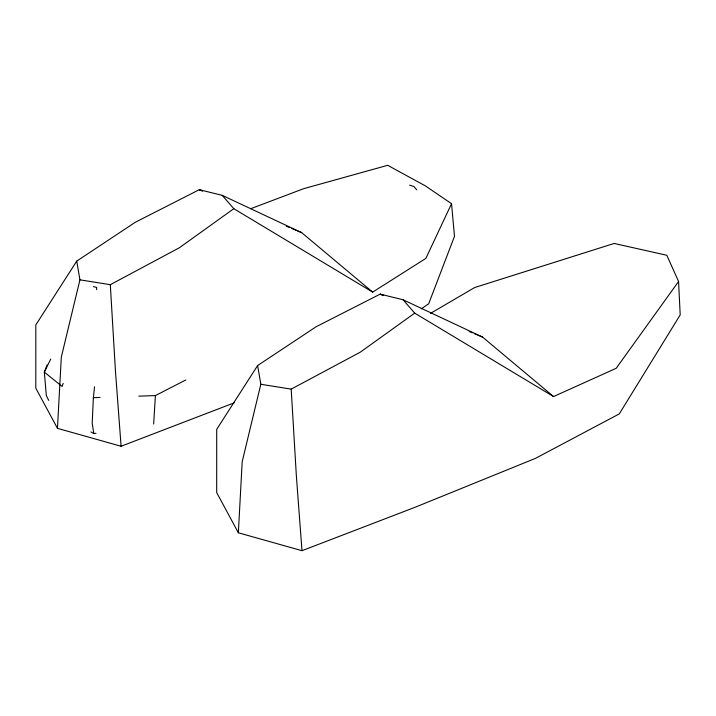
<?xml version="1.0" encoding="UTF-8"?>
<svg xmlns="http://www.w3.org/2000/svg" width="716" height="716" viewBox="0 0 716 716"><rect width="100%" height="100%" fill="white"/><g stroke="black" fill="none" stroke-linecap="round" stroke-linejoin="round"><path stroke-width="1.07" d="M153.663 424.024L155.408 395.581L185.829 379.945M94.548 386.73L93.375 397.684L92.203 423.12L93.796 433.583L96.016 433.305M234.141 402.857L121.094 446.256L57.459 428.347L61.299 357.195L79.932 279.831L76.737 261.107L135.261 222.291L199.281 189.686L222.211 195.343L301.678 232.646L372.669 292.119L425.868 258.395L451.536 203.693L425.286 185.847L387.696 165.306L303.521 188.729L250.672 208.732M678.571 281.486L680.2 314.915L619.277 413.902L535.47 458.365L415.029 507.295L301.982 550.693L238.356 532.785L242.196 461.632L260.83 384.268L257.626 365.545L316.15 326.729L380.178 294.124L403.099 299.78L482.566 337.084L553.558 396.557L616.207 368.284L678.571 281.486L666.811 255.281L614.14 243.449L474.672 287.546L430.45 313.393M63.187 383.364L62.122 386.461L44.338 372.123L47.104 364.883M50.702 359.101L44.338 372.123L46.298 395.411L48.688 400.369M76.737 261.107L35.827 324.912L35.8 388.161L57.459 428.347M257.626 365.545L216.715 429.349L216.688 492.599L238.356 532.785M372.669 292.119L233.819 208.696L179.367 247.754L110.309 284.691L79.932 279.831M553.558 396.557L414.707 313.134L360.255 352.191L291.197 389.128L260.83 384.268M421.241 308.856L428.651 303.844L454.481 236.352L451.536 203.693M93.375 397.684L100.025 397.452M138.797 396.145L155.408 395.581M93.366 286.561L96.571 287.42L96.66 289.658M409.642 185.158L413.902 186.509L416.73 189.821M383.257 295.359L380.178 294.124L383.248 295.413M286.319 226.202L289.389 227.491M291.439 228.35L301.678 232.646M469.257 331.499L472.327 332.788M474.377 333.647L482.566 337.084M90.914 431.945L93.796 433.583M403.099 299.78L414.707 313.134M222.211 195.343L233.819 208.696M301.982 550.693L296.335 475.46L291.197 389.128M121.094 446.256L115.446 371.022L110.309 284.691M202.368 190.921L199.281 189.686L202.351 190.975"/></g></svg>
